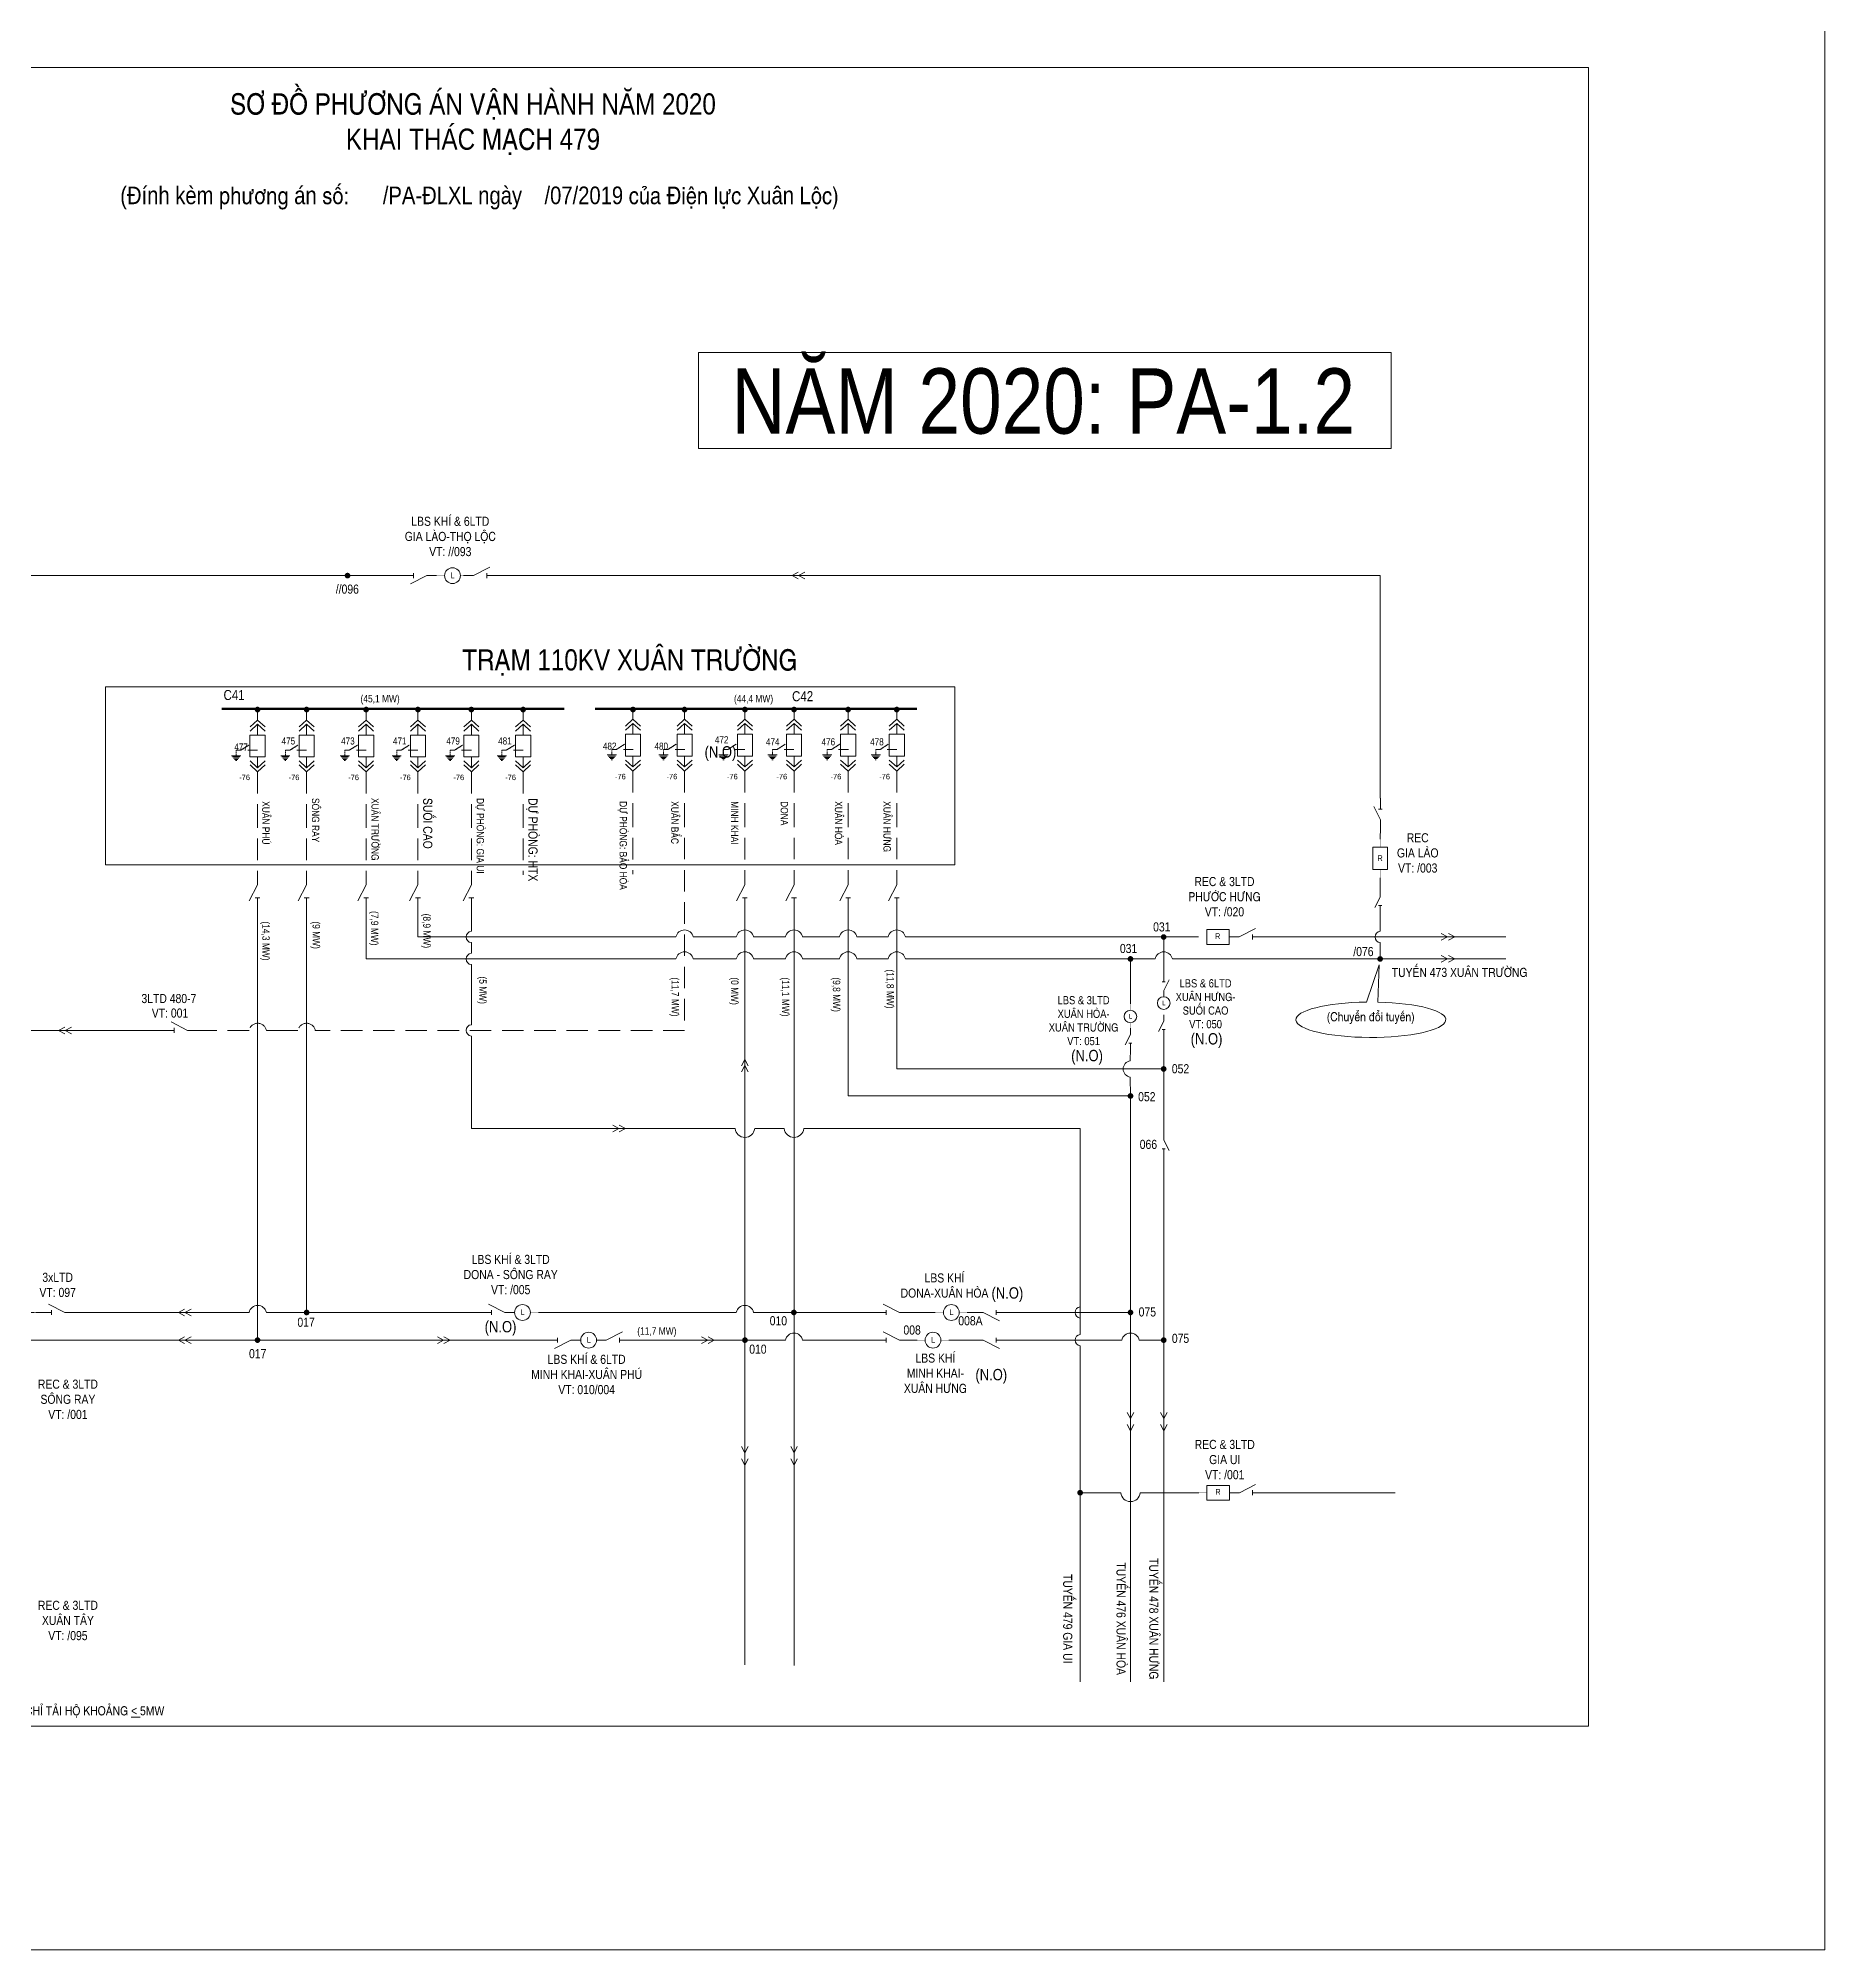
# Model space of a CAD drawing. Header units: inches. Extents: x 2152 to 4977, y -3144 to -873.
# Drawn here: x 2987.1 to 3403, y -3144.1 to -2699.1 of the extents above; entities that cross this region are included whole.
import ezdxf
from ezdxf.enums import TextEntityAlignment as Align

# ---------------------------------------------------------------- set-up
doc = ezdxf.new("R2010")
doc.units = ezdxf.units.IN
doc.header["$LTSCALE"] = 0.2
doc.header["$MEASUREMENT"] = 0
doc.linetypes.add('DASHED', pattern=[0.75, 0.5, -0.25])
doc.layers.get('0').update_dxf_attribs({"lineweight": 5})
for name, color, linetype, lineweight in [('Cap ngam', 1, 'DASHED', 15), ('Day 110kV', 4, 'Continuous', 13), ('Day 22kV', 1, 'Continuous', 13), ('Khung', 7, 'Continuous', 13), ('Text', 7, 'Continuous', 9), ('Thiet bi', 3, 'Continuous', 9), ('Tuyen 475', 6, 'Continuous', 13)]:
    doc.layers.add(name, color=color, linetype=linetype, lineweight=lineweight)
doc.styles.add('V-H-C', font='VHELVCN.TTF')
doc.styles.add('V-H-C-B', font='VHELVCB.TTF')

# ---------------------------------------------------------------- blocks, each defined once
blk = doc.blocks.new('MAT CAT')
at = {"color": 0}
for points in [[(-0.97, 5.81), (0, 6.7), (0.97, 5.81)], [(-0.97, 5.28), (0, 6.17), (0.97, 5.28)], [(0, 4.76), (0, 6.17)], [(-0.97, 1.42), (0, 0.53), (0.97, 1.42)], [(-0.97, 0.89), (0, 0), (0.97, 0.89)], [(0, 1.94), (0, 0.53)]]:
    blk.add_lwpolyline(points, dxfattribs=at)
blk.add_lwpolyline([(-0.98, 4.76), (0.98, 4.76), (0.98, 1.94), (-0.98, 1.94)], close=True, dxfattribs=at)
blk = doc.blocks.new('NOI DAT')
at = {"color": 0}
for points in [[(0.6, 0), (-0.6, 0)], [(-0.47, -0.15), (0.47, -0.15)], [(-0.34, -0.31), (0.34, -0.31)], [(-0.21, -0.46), (0.21, -0.46)], [(-0.08, -0.62), (0.08, -0.62)]]:
    blk.add_lwpolyline(points, dxfattribs=at)
blk = doc.blocks.new('DTD MC')
at = {"layer": 'Day 110kV', "color": 1, "linetype": 'DASHED'}
blk.add_lwpolyline([(1377.92, 454.43), (1374.95, 452.52), (1373.34, 452.52), (1373.34, 450.53)], dxfattribs=at)
at = {"layer": 'Thiet bi'}
for points in [[(1373.34, 452.52), (1374.95, 452.52), (1377.92, 454.43)], [(1381.08, 452.52), (1377.54, 452.52)]]:
    blk.add_lwpolyline(points, dxfattribs=at)
at = {"layer": 'Thiet bi', "xscale": 2.809729812779096, "yscale": 2.809729812779096, "zscale": 2.809729812779032}
blk.add_blockref('NOI DAT', (1373.34, 450.53), dxfattribs=at)
blk = doc.blocks.new('ALTD')
at = {"color": 0}
for points in [[(3.38, 1.08), (1.27, 0), (0, 0)], [(2.99, 0.31), (2.99, -0.31)], [(2.99, 0), (4.73, 0)]]:
    blk.add_lwpolyline(points, dxfattribs=at)

msp = doc.modelspace()

# ---------------------------------------------------------------- linework, layer by layer
at = {"layer": 'Cap ngam', "linetype": 'DASHED', "ltscale": 50, "elevation": 0.2}
for points in [[(3038.13, -2869.89), (3038.13, -2877.94), (3038.13, -2877.94), (3038.13, -2893.87)], [(3049.56, -2869.89), (3049.56, -2877.94), (3049.56, -2877.94), (3049.56, -2893.87)], [(3063.42, -2869.89), (3063.42, -2877.94), (3063.42, -2877.94), (3063.42, -2893.87), (3063.42, -2893.87)], [(3075.48, -2869.89), (3075.48, -2877.94), (3075.48, -2877.94), (3075.48, -2893.87), (3075.48, -2893.87)], [(3087.91, -2869.89), (3087.91, -2877.94), (3087.91, -2877.94), (3087.91, -2893.87), (3087.91, -2893.87)], [(3099.97, -2869.89), (3099.97, -2877.94), (3099.97, -2877.94), (3099.97, -2893.87), (3099.97, -2893.87)], [(3125.54, -2869.7), (3125.54, -2877.76), (3125.54, -2877.76), (3125.54, -2893.68), (3125.54, -2893.68)], [(3137.55, -2869.7), (3137.55, -2877.75), (3137.55, -2877.75), (3137.55, -2930.06)], [(3151.6, -2869.7), (3151.6, -2877.76), (3151.6, -2877.76), (3151.6, -2893.87)], [(3163.03, -2869.7), (3163.03, -2877.75), (3163.03, -2877.75), (3163.03, -2893.87)], [(3175.63, -2869.7), (3175.63, -2877.75), (3175.63, -2877.75), (3175.63, -2893.87)], [(3186.95, -2869.7), (3186.95, -2877.75), (3186.95, -2877.75), (3186.95, -2893.87)]]:
    msp.add_lwpolyline(points, dxfattribs=at)
for points in [[(3042.94, -2930.06), (3040.19, -2930.06, 0.818695), (3036.16, -2930.06), (3024.12, -2930.06)], [(3137.55, -2930.06), (3051.58, -2930.06, 0.818695), (3047.54, -2930.06), (3042.94, -2930.06)]]:
    msp.add_lwpolyline(points, format="xyb", dxfattribs=at)
at = {"layer": 'Day 22kV'}
for p, q in [((3075.48, -2902.37, 0.2), (3075.48, -2908.33, 0.2)), ((3151.6, -2902.37, 0.2), (3151.6, -3077.76, 0.2)), ((3163.03, -2902.37, 0.2), (3163.03, -3077.88, 0.2)), ((3075.48, -2908.33, 0.2), (3132.38, -2908.33, 0.2)), ((3191.78, -2908.33, 0.2), (3257.22, -2908.33, 0.2)), ((3272.85, -2908.32, 0.2), (3328.75, -2908.32, 0.2)), ((3075.48, -2913.44, 0.2), (3132.38, -2913.44, 0.2)), ((3241.35, -2923.86, 0.2), (3241.35, -2913.44, 0.2)), ((3249.09, -2931.9, 0.2), (3249.09, -2939.05, 0.2)), ((3162.99, -2995.73, 0.2), (3181.35, -2995.73, 0.2)), ((3189.85, -2995.73, 0.2), (3195.92, -2995.73, 0.2)), ((3203.36, -2995.73, 0.2), (3204.75, -2995.73, 0.2)), ((3213.25, -2995.73, 0.2), (3241.36, -2995.73, 0.2)), ((3038.13, -3002.18, 0.2), (3104.87, -3002.18, 0.2)), ((3125.55, -3002.18, 0.2), (3151.6, -3002.18, 0.2)), ((3189.85, -3002.18, 0.2), (3191.66, -3002.18, 0.2)), ((3199.1, -3002.18, 0.2), (3204.75, -3002.18, 0.2)), ((3229.64, -3037.69, 0.2), (3239.08, -3037.69, 0.2)), ((3243.64, -3037.69, 0.2), (3257.28, -3037.69, 0.2)), ((3272.92, -3037.69, 0.2), (3303, -3037.69, 0.2))]:
    msp.add_line(p, q, dxfattribs=at)
msp.add_lwpolyline([(2801.97, -2705.95), (3347.97, -2705.95), (3347.97, -3092.05), (2801.97, -3092.05)], close=True, dxfattribs=at)
at = {"layer": 'Day 22kV', "elevation": 0.2}
for points in [[(3071.31, -2824.21), (2979.96, -2824.21), (2979.96, -2864.45), (2949.01, -2864.45)], [(3299.48, -2876.05), (3299.48, -2824.21), (3094.61, -2824.21)], [(3038.13, -2857.84), (3038.13, -2855.39)], [(3049.56, -2857.84), (3049.56, -2855.39)], [(3063.42, -2857.84), (3063.42, -2855.39)], [(3075.48, -2857.84), (3075.48, -2855.39)], [(3087.91, -2857.84), (3087.91, -2855.39)], [(3099.97, -2857.84), (3099.97, -2855.39)], [(3125.54, -2857.66), (3125.54, -2855.21)], [(3137.54, -2857.66), (3137.54, -2855.21)], [(3151.6, -2857.66), (3151.6, -2855.21)], [(3163.03, -2857.66), (3163.03, -2855.2)], [(3175.63, -2857.66), (3175.63, -2855.2)], [(3186.95, -2857.66), (3186.95, -2855.2)], [(3299.48, -2885.52), (3299.53, -2882.85)], [(3038.13, -2902.37), (3038.13, -3002.18), (2938.15, -3002.18)], [(3063.42, -2902.37), (3063.42, -2913.44), (3075.48, -2913.44)], [(3175.63, -2902.37), (3175.63, -2945.33), (3241.36, -2945.33), (3241.36, -3081.69)], [(3186.95, -2902.37), (3186.95, -2939.05), (3249.09, -2939.05), (3249.09, -2954.17)], [(3087.91, -2914.76), (3087.91, -2928.74)], [(3015.62, -2930.06), (2950.8, -2930.06), (2950.8, -2995.73)], [(3165.31, -2952.92), (3229.64, -2952.92), (3229.64, -2986.87), (3229.64, -3000.85)], [(3249.09, -2959.61), (3249.09, -3081.69)], [(3089.47, -2995.73), (3049.56, -2995.73)], [(3229.64, -3003.5), (3229.64, -3081.69)]]:
    msp.add_lwpolyline(points, dxfattribs=at)
at = {"layer": 'Day 22kV', "const_width": 0.647, "elevation": 0.2}
for points in [[(3059.09, -2823.87, 1), (3059.09, -2824.54, 1), (3059.09, -2823.87, 2.414214)], [(3249.09, -2908, 1), (3249.09, -2908.66, 1), (3249.09, -2908, 2.414214)], [(3241.35, -2913.1, 1), (3241.35, -2913.77, 1), (3241.35, -2913.1, 2.414214)], [(3299.48, -2913.1, 1), (3299.48, -2913.77, 1), (3299.48, -2913.1, 2.414214)], [(3249.09, -2938.71, 1), (3249.09, -2939.38, 1), (3249.09, -2938.71, 2.414214)], [(3241.36, -2945, 1), (3241.36, -2945.67, 1), (3241.36, -2945, 2.414214)], [(3049.56, -2995.4, 1), (3049.56, -2996.07, 1), (3049.56, -2995.4, 2.414214)], [(3162.99, -2995.4, 1), (3162.99, -2996.07, 1), (3162.99, -2995.4, 2.414214)], [(3241.36, -2995.4, 1), (3241.36, -2996.07, 1), (3241.36, -2995.4, 2.414214)], [(3038.13, -3001.84, 1), (3038.13, -3002.51, 1), (3038.13, -3001.84, 2.414214)], [(3151.6, -3001.84, 1), (3151.6, -3002.51, 1), (3151.6, -3001.84, 2.414214)], [(3249.09, -3001.84, 1), (3249.09, -3002.51, 1), (3249.09, -3001.84, 2.414214)], [(3229.64, -3037.36, 1), (3229.64, -3038.03, 1), (3229.64, -3037.36, 2.414214)]]:
    msp.add_lwpolyline(points, format="xyb", dxfattribs=at)
at = {"layer": 'Day 22kV', "const_width": 0.539, "elevation": 0.2}
msp.add_lwpolyline([(3029.78, -2855.2), (3109.54, -2855.2)], dxfattribs=at)
at = {"layer": 'Day 22kV', "color": 2, "const_width": 0.647, "elevation": 0.2}
for points in [[(3038.13, -2855.05, 1), (3038.13, -2855.72, 1), (3038.13, -2855.05, 2.414214)], [(3049.56, -2855.05, 1), (3049.56, -2855.72, 1), (3049.56, -2855.05, 2.414214)], [(3063.42, -2855.05, 1), (3063.42, -2855.72, 1), (3063.42, -2855.05, 2.414214)], [(3075.48, -2855.05, 1), (3075.48, -2855.72, 1), (3075.48, -2855.05, 2.414214)], [(3087.91, -2855.05, 1), (3087.91, -2855.72, 1), (3087.91, -2855.05, 2.414214)], [(3099.97, -2855.05, 1), (3099.97, -2855.72, 1), (3099.97, -2855.05, 2.414214)]]:
    msp.add_lwpolyline(points, format="xyb", dxfattribs=at)
at = {"layer": 'Day 22kV', "color": 5, "const_width": 0.539, "elevation": 0.2}
msp.add_lwpolyline([(3116.72, -2855.2), (3191.68, -2855.2)], dxfattribs=at)
at = {"layer": 'Day 22kV', "color": 5, "const_width": 0.647, "elevation": 0.2}
for points in [[(3125.54, -2855.05, 1), (3125.54, -2855.72, 1), (3125.54, -2855.05, 2.414214)], [(3137.54, -2855.05, 1), (3137.54, -2855.72, 1), (3137.54, -2855.05, 2.414214)], [(3151.6, -2855.05, 1), (3151.6, -2855.72, 1), (3151.6, -2855.05, 2.414214)], [(3163.03, -2855.05, 1), (3163.03, -2855.72, 1), (3163.03, -2855.05, 2.414214)], [(3175.63, -2855.05, 1), (3175.63, -2855.72, 1), (3175.63, -2855.05, 2.414214)], [(3186.95, -2855.05, 1), (3186.95, -2855.72, 1), (3186.95, -2855.05, 2.414214)]]:
    msp.add_lwpolyline(points, format="xyb", dxfattribs=at)
at = {"layer": 'Day 22kV', "elevation": 0.2}
for points in [[(3049.56, -2902.37), (3049.56, -2995.73), (3040.19, -2995.73, 0.818695), (3036.16, -2995.73), (2995.58, -2995.73)], [(3087.91, -2902.37), (3087.91, -2907, 0.899221), (3087.91, -2909.65), (3087.91, -2912.11)], [(3143.81, -2908.33), (3139.56, -2908.33, 0.818695), (3135.53, -2908.33), (3132.38, -2908.33)], [(3157.86, -2908.33), (3153.62, -2908.33, 0.818695), (3149.58, -2908.33), (3143.81, -2908.33)], [(3168.74, -2908.33), (3165.04, -2908.33, 0.818695), (3161.01, -2908.33), (3157.86, -2908.33)], [(3181.78, -2908.33), (3177.65, -2908.33, 0.818695), (3173.62, -2908.33), (3168.74, -2908.33)], [(3191.78, -2908.33), (3188.96, -2908.33, 0.818695), (3184.93, -2908.33), (3181.78, -2908.33)], [(3299.48, -2907), (3299.48, -2907, 0.899221), (3299.48, -2909.65)], [(3087.91, -2912.11), (3087.91, -2912.11, 0.899221), (3087.91, -2914.76)], [(3143.81, -2913.44), (3139.56, -2913.44, 0.818695), (3135.53, -2913.44), (3132.38, -2913.44)], [(3157.86, -2913.44), (3153.62, -2913.44, 0.818695), (3149.58, -2913.44), (3143.81, -2913.44)], [(3168.74, -2913.44), (3165.04, -2913.44, 0.818695), (3161.01, -2913.44), (3157.86, -2913.44)], [(3181.78, -2913.44), (3177.65, -2913.44, 0.818695), (3173.62, -2913.44), (3168.74, -2913.44)], [(3243.93, -2913.44), (3188.96, -2913.44, 0.818695), (3184.93, -2913.44), (3181.78, -2913.44)], [(3328.75, -2913.44), (3251.11, -2913.44, 0.818695), (3247.08, -2913.44), (3243.93, -2913.44)], [(3087.91, -2928.74), (3087.91, -2928.74, 0.899221), (3087.91, -2931.39)], [(3087.91, -2931.39), (3087.91, -2952.92), (3149.31, -2952.92, 0.907624), (3153.87, -2952.92), (3160.75, -2952.92)], [(3160.75, -2952.92), (3160.75, -2952.92, 0.907624), (3165.31, -2952.92), (3165.31, -2952.92)], [(3162.99, -2995.73), (3162.99, -2995.73), (3153.62, -2995.73, 0.818695), (3149.58, -2995.73), (3103.53, -2995.73)], [(3229.64, -2994.41), (3229.64, -2994.41, 0.899221), (3229.64, -2997.06)], [(3181.35, -3002.18), (3181.35, -3002.18), (3165.04, -3002.18, 0.818695), (3161.01, -3002.18), (3151.6, -3002.18)], [(3249.09, -3002.18), (3249.09, -3002.18), (3243.38, -3002.18, 0.818695), (3239.35, -3002.18), (3213.25, -3002.18)], [(3229.64, -3000.85), (3229.64, -3000.85, 0.899221), (3229.64, -3003.5)], [(3239.08, -3037.69), (3239.08, -3037.69, 0.907624), (3243.64, -3037.69), (3243.64, -3037.69)]]:
    msp.add_lwpolyline(points, format="xyb", dxfattribs=at)
at = {"layer": 'Day 22kV'}
msp.add_lwpolyline([(3296.32, -2923.48), (3299.22, -2914.83), (3298.93, -2923.49)], dxfattribs=at)
msp.add_ellipse((3297.31, -2927.59), major_axis=(17.45, 0), ratio=0.236044, start_param=1.627514, end_param=7.760775, dxfattribs=at)
at = {"layer": 'Khung', "color": 1, "linetype": 'DASHED'}
msp.add_line((2987.08, -2995.73, -0.44), (2970.9, -2995.73, -0.44), dxfattribs=at)
at = {"layer": 'Khung'}
msp.add_lwpolyline([(2740.34, -2229.54), (3402.99, -2229.54), (3402.99, -3144.09), (2740.34, -3144.09)], close=True, dxfattribs=at)
for points, elevation in [([(3140.79, -2772.27), (3302.01, -2772.27), (3302.01, -2794.63), (3140.79, -2794.63)], 2.59), ([(3002.77, -2850.07), (3200.43, -2850.07), (3200.43, -2891.56), (3002.77, -2891.56)], 0.04)]:
    msp.add_lwpolyline(points, close=True, dxfattribs=dict(at, elevation=elevation))
at = {"layer": 'Text', "color": 1, "linetype": 'Continuous', "elevation": 0.2}
for points in [[(3299.48, -2897.57), (3299.48, -2894.54)], [(3299.48, -2907), (3299.48, -2903.01)], [(3299.48, -2913.44), (3299.48, -2909.65)]]:
    msp.add_lwpolyline(points, dxfattribs=at)
at = {"layer": 'Thiet bi'}
for p, q in [((3162.56, -2824.21, 0.2), (3164.01, -2823.43, 0.2)), ((3162.56, -2824.21, 0.2), (3164.01, -2824.98, 0.2)), ((3164.08, -2824.21, 0.2), (3165.53, -2823.43, 0.2)), ((3164.08, -2824.21, 0.2), (3165.53, -2824.98, 0.2)), ((3315.15, -2908.33, 0.2), (3313.7, -2907.55, 0.2)), ((3315.15, -2908.33, 0.2), (3313.7, -2909.1, 0.2)), ((3316.87, -2908.33, 0.2), (3315.42, -2907.55, 0.2)), ((3316.87, -2908.33, 0.2), (3315.42, -2909.1, 0.2)), ((3315.15, -2913.44, 0.2), (3313.7, -2912.67, 0.2)), ((3315.15, -2913.44, 0.2), (3313.7, -2914.22, 0.2)), ((3316.87, -2913.44, 0.2), (3315.42, -2912.67, 0.2)), ((3316.87, -2913.44, 0.2), (3315.42, -2914.22, 0.2)), ((2991.82, -2930.06, 0.2), (2993.27, -2929.29, 0.2)), ((2991.82, -2930.06, 0.2), (2993.27, -2930.84, 0.2)), ((2993.35, -2930.06, 0.2), (2994.8, -2929.29, 0.2)), ((2993.35, -2930.06, 0.2), (2994.8, -2930.84, 0.2)), ((3151.6, -2936.84, 0.2), (3150.83, -2938.29, 0.2)), ((3151.6, -2938.26, 0.2), (3150.83, -2939.71, 0.2)), ((3151.6, -2936.84, 0.2), (3152.38, -2938.29, 0.2)), ((3151.6, -2938.26, 0.2), (3152.38, -2939.71, 0.2)), ((3122.27, -2952.92, 0.2), (3120.82, -2952.14, 0.2)), ((3122.27, -2952.92, 0.2), (3120.83, -2953.69, 0.2)), ((3123.8, -2952.92, 0.2), (3122.35, -2952.14, 0.2)), ((3123.8, -2952.92, 0.2), (3122.35, -2953.69, 0.2)), ((3019.7, -2995.73, 0.2), (3021.15, -2994.96, 0.2)), ((3019.7, -2995.73, 0.2), (3021.15, -2996.51, 0.2)), ((3021.22, -2995.73, 0.2), (3022.67, -2994.96, 0.2)), ((3021.22, -2995.73, 0.2), (3022.67, -2996.51, 0.2)), ((3019.7, -3002.18, 0.2), (3021.15, -3001.4, 0.2)), ((3019.7, -3002.18, 0.2), (3021.15, -3002.95, 0.2)), ((3021.22, -3002.18, 0.2), (3022.67, -3001.4, 0.2)), ((3021.22, -3002.18, 0.2), (3022.67, -3002.95, 0.2)), ((3081.45, -3002.18, 0.2), (3080, -3001.4, 0.2)), ((3081.45, -3002.18, 0.2), (3080, -3002.95, 0.2)), ((3082.97, -3002.18, 0.2), (3081.52, -3001.4, 0.2)), ((3082.97, -3002.18, 0.2), (3081.52, -3002.95, 0.2)), ((3142.94, -3002.18, 0.2), (3141.49, -3001.4, 0.2)), ((3142.94, -3002.18, 0.2), (3141.49, -3002.95, 0.2)), ((3144.47, -3002.18, 0.2), (3143.02, -3001.4, 0.2)), ((3144.47, -3002.18, 0.2), (3143.02, -3002.95, 0.2)), ((3241.36, -3020.44, 0.2), (3240.59, -3018.99, 0.2)), ((3241.36, -3020.44, 0.2), (3242.14, -3018.99, 0.2)), ((3249.09, -3020.44, 0.2), (3248.32, -3018.99, 0.2)), ((3249.09, -3020.44, 0.2), (3249.87, -3018.99, 0.2)), ((3241.36, -3023.3, 0.2), (3240.59, -3021.85, 0.2)), ((3241.36, -3023.3, 0.2), (3242.14, -3021.85, 0.2)), ((3249.09, -3023.3, 0.2), (3248.32, -3021.85, 0.2)), ((3249.09, -3023.3, 0.2), (3249.87, -3021.85, 0.2)), ((3151.6, -3028.41, 0.2), (3150.83, -3026.96, 0.2)), ((3151.6, -3031.27, 0.2), (3150.83, -3029.82, 0.2)), ((3151.6, -3028.41, 0.2), (3152.38, -3026.96, 0.2)), ((3151.6, -3031.27, 0.2), (3152.38, -3029.82, 0.2)), ((3163.03, -3028.41, 0.2), (3162.25, -3026.96, 0.2)), ((3163.03, -3031.27, 0.2), (3162.25, -3029.82, 0.2)), ((3163.03, -3028.41, 0.2), (3163.8, -3026.96, 0.2)), ((3163.03, -3031.27, 0.2), (3163.8, -3029.82, 0.2))]:
    msp.add_line(p, q, dxfattribs=at)
at = {"layer": 'Thiet bi', "color": 1, "elevation": 0.2}
for points in [[(3079.81, -2824.21, 0.064, 0.064, 0), (3081.69, -2824.21, 0.32, 0.32, 0)], [(3085.37, -2824.21, 0.064, 0.064, 0), (3087.25, -2824.21, 0.32, 0.32, 0)], [(3257.22, -2908.33, 0.064, 0.064, 0), (3259.1, -2908.33, 0.32, 0.32, 0)], [(3264.35, -2908.33, 0.064, 0.064, 0), (3266.23, -2908.33, 0.32, 0.32, 0)], [(3257.28, -3037.69, 0.064, 0.064, 0), (3259.16, -3037.69, 0.32, 0.32, 0)], [(3264.42, -3037.69, 0.064, 0.064, 0), (3266.3, -3037.69, 0.32, 0.32, 0)]]:
    msp.add_lwpolyline(points, format="xyseb", dxfattribs=at)
at = {"layer": 'Thiet bi', "lineweight": 20, "ltscale": 10, "elevation": -0.44}
msp.add_lwpolyline([(3301.2, -2887.4), (3301.2, -2892.65), (3297.77, -2892.65), (3297.77, -2887.4), (3301.2, -2887.4)], dxfattribs=at)
at = {"layer": 'Thiet bi'}
for points, elevation in [([(3299.48, -2885.52, 0.064, 0.064, 0), (3299.48, -2887.4, 0.32, 0.32, 0)], -0.44), ([(3299.48, -2892.65, 0.064, 0.064, 0), (3299.48, -2894.54, 0.32, 0.32, 0)], -0.44), ([(3249.09, -2920.74, 0.0512, 0.0512, 0), (3249.09, -2922.25, 0.256, 0.256, 0)], 0.2), ([(3241.35, -2923.86, 0.0512, 0.0512, 0), (3241.35, -2925.37, 0.256, 0.256, 0)], 0.2), ([(3249.09, -2925.19, 0.0512, 0.0512, 0), (3249.09, -2926.7, 0.256, 0.256, 0)], 0.2), ([(3241.35, -2928.31, 0.0512, 0.0512, 0), (3241.35, -2929.81, 0.256, 0.256, 0)], 0.2), ([(3096.09, -2995.73, 0.064, 0.064, 0), (3097.97, -2995.73, 0.32, 0.32, 0)], 0.2), ([(3101.65, -2995.73, 0.064, 0.064, 0), (3103.53, -2995.73, 0.32, 0.32, 0)], 0.2), ([(3195.92, -2995.73, 0.064, 0.064, 0), (3197.8, -2995.73, 0.32, 0.32, 0)], 0.2), ([(3201.48, -2995.73, 0.064, 0.064, 0), (3203.36, -2995.73, 0.32, 0.32, 0)], 0.2), ([(3111.1, -3002.18, 0.064, 0.064, 0), (3113.37, -3002.18, 0.32, 0.32, 0)], 0.2), ([(3117.05, -3002.18, 0.064, 0.064, 0), (3118.93, -3002.18, 0.32, 0.32, 0)], 0.2), ([(3191.66, -3002.18, 0.064, 0.064, 0), (3193.54, -3002.18, 0.32, 0.32, 0)], 0.2), ([(3197.22, -3002.18, 0.064, 0.064, 0), (3199.1, -3002.18, 0.32, 0.32, 0)], 0.2)]:
    msp.add_lwpolyline(points, format="xyseb", dxfattribs=dict(at, elevation=elevation))
at = {"layer": 'Thiet bi', "color": 1, "lineweight": 20, "ltscale": 10, "elevation": 0.2}
for points in [[(3259.1, -2906.62), (3264.35, -2906.62), (3264.35, -2910.04), (3259.1, -2910.04), (3259.1, -2906.62)], [(3259.16, -3035.98), (3264.42, -3035.98), (3264.42, -3039.41), (3259.16, -3039.41), (3259.16, -3035.98)]]:
    msp.add_lwpolyline(points, dxfattribs=at)
at = {"layer": 'Thiet bi', "color": 1, "lineweight": 20, "ltscale": 10}
msp.add_circle((3083.53, -2824.21, 0.84), 1.84, dxfattribs=at)
at = {"layer": 'Thiet bi', "lineweight": 20, "ltscale": 10}
for centre, radius in [((3249.09, -2923.72, 0.71), 1.47), ((3241.35, -2926.84, 0.71), 1.47), ((3099.81, -2995.73, 0.84), 1.84), ((3199.64, -2995.73, 0.84), 1.84), ((3115.21, -3002.18, 0.84), 1.84), ((3195.38, -3002.18, 0.84), 1.84)]:
    msp.add_circle(centre, radius, dxfattribs=at)
at = {"layer": 'Tuyen 475', "color": 1, "linetype": 'Continuous', "elevation": 0.2}
msp.add_lwpolyline([(3249.09, -2908.33), (3249.09, -2916.78)], dxfattribs=at)
msp.add_lwpolyline([(3241.35, -2934.35), (3241.32, -2937.16, 0.880264), (3241.32, -2940.93), (3241.36, -2945.33), (3241.36, -2945.33)], format="xyb", dxfattribs=at)

# ---------------------------------------------------------------- block references
at = {"layer": 'Day 110kV', "color": 1, "linetype": 'DASHED', "xscale": 0.6399999999998727, "yscale": 0.6399999999999864, "zscale": 0.6400000000000001}
for p in [(2154.24, -3154.49, 0.2), (2165.67, -3154.49, 0.2), (2179.53, -3154.49, 0.2), (2191.59, -3154.49, 0.2), (2204.02, -3154.49, 0.2), (2216.08, -3154.49, 0.2), (2241.7, -3154.3, 0.2), (2253.71, -3154.3, 0.2), (2267.67, -3154.3, 0.2), (2279.1, -3154.3, 0.2), (2291.79, -3154.3, 0.2), (2303.11, -3154.3, 0.2)]:
    msp.add_blockref('DTD MC', p, dxfattribs=at)
at = {"layer": 'Day 22kV', "xscale": -1.798227080178549, "yscale": 1.79822708017889, "zscale": 1.79822708017858}
for p in [(2995.58, -2995.73, 0.2), (3097.97, -2995.73, 0.84)]:
    msp.add_blockref('ALTD', p, dxfattribs=at)
at = {"layer": 'Thiet bi'}
for p, xscale, yscale, zscale, rotation in [((3079.81, -2824.21, 0.2), 1.798227080178549, 1.798227080178549, 1.79822708017858, 180), ((3299.53, -2882.85, -0.44), 1.438581664143157, 1.438581664143157, 1.438581664142865, 90), ((3038.13, -2893.87, 0.2), -1.798227080178549, 1.79822708017889, 1.79822708017858, 90), ((3049.56, -2893.87, 0.2), -1.798227080178549, 1.79822708017889, 1.79822708017858, 90), ((3063.42, -2893.87, 0.2), -1.798227080178549, 1.79822708017889, 1.79822708017858, 90), ((3075.48, -2893.87, 0.2), -1.798227080178549, 1.79822708017889, 1.79822708017858, 90), ((3087.91, -2893.87, 0.2), -1.798227080178549, 1.79822708017889, 1.79822708017858, 90), ((3151.6, -2893.87, 0.2), -1.798227080178549, 1.79822708017889, 1.79822708017858, 90), ((3163.03, -2893.87, 0.2), -1.798227080178549, 1.79822708017889, 1.79822708017858, 90), ((3175.63, -2893.87, 0.2), -1.798227080178549, 1.79822708017889, 1.79822708017858, 90), ((3186.95, -2893.87, 0.2), -1.798227080178549, 1.79822708017889, 1.79822708017858, 90), ((3299.48, -2897.57, 0.2), -1.150865331314549, 1.150865331314549, 1.150865331314292, 89.99999999997739), ((3249.09, -2922.22, 0.2), -1.150865331314549, 1.150865331314549, 1.150865331314292, 269.9999999999774), ((3249.09, -2926.46, 0.2), -1.150865331314549, 1.150865331314549, 1.150865331314292, 89.99999999997739), ((3241.35, -2929.58, 0.2), -1.150865331314549, 1.150865331314549, 1.150865331314292, 89.99999999997739), ((3249.09, -2954.17, 0.2), 1.150865331314549, 1.150865331314549, 1.150865331314292, 269.9999999999774), ((3204.75, -2995.73, 0.2), -1.798227080178549, 1.798227080178549, 1.79822708017858, 180), ((3113.37, -3002.18, 0.2), 1.798227080178549, 1.79822708017889, 1.79822708017858, 180), ((3204.75, -3002.18, 0.2), -1.798227080178549, 1.798227080178549, 1.79822708017858, 180)]:
    msp.add_blockref('ALTD', p, dxfattribs=dict(at, xscale=xscale, yscale=yscale, zscale=zscale, rotation=rotation))
at = {"layer": 'Thiet bi', "zscale": 1.79822708017858}
for name, p, xscale, yscale in [('ALTD', (3086.11, -2824.21, 0.2), 1.798227080178549, 1.79822708017889), ('MAT CAT', (3038.13, -2869.89, 0.2), 1.798227080178549, 1.79822708017889), ('MAT CAT', (3049.56, -2869.89, 0.2), 1.798227080178549, 1.79822708017889), ('MAT CAT', (3063.42, -2869.89, 0.2), 1.798227080178549, 1.79822708017889), ('MAT CAT', (3075.48, -2869.89, 0.2), 1.798227080178549, 1.79822708017889), ('MAT CAT', (3087.91, -2869.89, 0.2), 1.798227080178549, 1.79822708017889), ('MAT CAT', (3099.97, -2869.89, 0.2), 1.798227080178549, 1.79822708017889), ('MAT CAT', (3125.54, -2869.7, 0.2), 1.798227080178549, 1.79822708017889), ('MAT CAT', (3137.55, -2869.7, 0.2), 1.798227080178549, 1.79822708017889), ('MAT CAT', (3151.6, -2869.7, 0.2), 1.798227080178549, 1.79822708017889), ('MAT CAT', (3163.03, -2869.7, 0.2), 1.798227080178549, 1.79822708017889), ('MAT CAT', (3175.63, -2869.7, 0.2), 1.798227080178549, 1.79822708017889), ('MAT CAT', (3186.95, -2869.7, 0.2), 1.798227080178549, 1.79822708017889), ('ALTD', (3024.12, -2930.06, 0.2), -1.798227080178549, 1.79822708017889), ('ALTD', (3189.85, -2995.73, 0.2), -1.798227080178549, 1.798227080178549), ('ALTD', (3117.05, -3002.18, 0.2), 1.798227080178549, 1.79822708017889), ('ALTD', (3189.85, -3002.18, 0.2), -1.798227080178549, 1.798227080178549)]:
    msp.add_blockref(name, p, dxfattribs=dict(at, xscale=xscale, yscale=yscale))
at = {"layer": 'Thiet bi', "color": 1, "xscale": 1.798227080178693, "yscale": 1.798227080178776, "zscale": 1.79822708017858, "rotation": 0.002908898900815758}
for p in [(3264.35, -2908.32, 0.2), (3264.42, -3037.69, 0.2)]:
    msp.add_blockref('ALTD', p, dxfattribs=at)

# ---------------------------------------------------------------- texts
at = {"layer": 'Text'}
for s, height, style, p in [('C41', 2.338, 'V-H-C-B', (3030.22, -2853.17, 0.2)), ('(45,1 MW)', 1.706, 'V-H-C-B', (3062.11, -2853.7, 0.4)), ('(44,4 MW)', 1.706, 'V-H-C-B', (3149.05, -2853.7, 0.4)), ('C42', 2.338, 'V-H-C-B', (3162.57, -2853.45, 0.2)), ('477', 1.648, 'V-H-C-B', (3032.73, -2864.92, 0.2)), ('475', 1.648, 'V-H-C-B', (3043.74, -2863.52, 0.2)), ('473', 1.648, 'V-H-C-B', (3057.6, -2863.52, 0.2)), ('471', 1.648, 'V-H-C-B', (3069.66, -2863.52, 0.2)), ('479', 1.648, 'V-H-C-B', (3082.09, -2863.52, 0.2)), ('481', 1.648, 'V-H-C-B', (3094.15, -2863.52, 0.2)), ('482', 1.648, 'V-H-C-B', (3118.54, -2864.73, 0.2)), ('480', 1.648, 'V-H-C-B', (3130.55, -2864.73, 0.2)), ('472', 1.648, 'V-H-C-B', (3144.61, -2863.25, 0.2)), ('474', 1.648, 'V-H-C-B', (3156.5, -2863.72, 0.2)), ('476', 1.648, 'V-H-C-B', (3169.44, -2863.72, 0.2)), ('478', 1.648, 'V-H-C-B', (3180.76, -2863.72, 0.2)), ('-76', 1.268, 'V-H-C-B', (3033.87, -2871.81, 0.2)), ('-76', 1.268, 'V-H-C-B', (3045.38, -2871.81, 0.2)), ('-76', 1.268, 'V-H-C-B', (3059.24, -2871.81, 0.2)), ('-76', 1.268, 'V-H-C-B', (3071.3, -2871.81, 0.2)), ('-76', 1.268, 'V-H-C-B', (3083.73, -2871.81, 0.2)), ('-76', 1.268, 'V-H-C-B', (3095.79, -2871.81, 0.2)), ('-76', 1.268, 'V-H-C-B', (3121.35, -2871.62, 0.2)), ('-76', 1.268, 'V-H-C-B', (3133.35, -2871.62, 0.2)), ('-76', 1.268, 'V-H-C-B', (3147.41, -2871.62, 0.2)), ('-76', 1.268, 'V-H-C-B', (3158.94, -2871.62, 0.2)), ('-76', 1.268, 'V-H-C-B', (3171.54, -2871.62, 0.2)), ('-76', 1.268, 'V-H-C-B', (3182.86, -2871.62, 0.2)), ('3LTD 480-7', 2.113, 'V-H-C', (3011.11, -2923.71, 0.2)), ('VT: 001', 2.113, 'V-H-C', (3013.52, -2927.09, 0.2)), ('(11,7 MW)', 1.706, 'V-H-C-B', (3126.54, -3000.9, 0.2))]:
    msp.add_text(s, height=height, dxfattribs=dict(at, style=style)).set_placement(p)
at = {"layer": 'Text', "color": 1, "style": 'V-H-C-B'}
for p in [(3145.9, -2866.55, 0.33), (3259.07, -2933.35), (3231.25, -2937.25), (3212.7, -2992.51), (3094.71, -3000.36), (3208.95, -3011.52, 0.2)]:
    msp.add_text('(N.O)', height=2.639, dxfattribs=at).set_placement(p, align=Align.CENTER)
at = {"layer": 'Text'}
for s, height, style, p in [('XUAÂN PHUÙ', 1.706, 'V-H-C-B', (3039.22, -2876.71, 0.2)), ('SOÂNG RAY', 1.706, 'V-H-C-B', (3050.8, -2875.98, 0.2)), ('XUAÂN TRÖÔØNG', 1.7065, 'V-H-C-B', (3064.66, -2875.98, 0.2)), ('SUOÁI CAO', 2.113, 'V-H-C', (3076.71, -2875.98, 0.2)), ('DÖÏ PHOØNG: GIA UI', 1.7065, 'V-H-C-B', (3089.15, -2875.98, 0.2)), ('DÖÏ PHOØNG: HTX', 2.1129, 'V-H-C', (3101.2, -2875.98, 0.2)), ('DÖÏ PHOØNG: BAÛO HOØA', 1.7065, 'V-H-C-B', (3122.42, -2876.71, 0.2)), ('XUAÂN BAÉC', 1.706, 'V-H-C-B', (3134.43, -2876.71, 0.2)), ('MINH KHAI', 1.706, 'V-H-C-B', (3148.39, -2876.71, 0.2)), ('DONA', 1.706, 'V-H-C-B', (3159.93, -2876.71, 0.2)), ('XUAÂN HOØA', 1.706, 'V-H-C-B', (3172.54, -2876.71, 0.2)), ('XUAÂN HÖNG', 1.706, 'V-H-C-B', (3183.85, -2876.71, 0.2)), ('(14,3 MW)', 1.706, 'V-H-C-B', (3039.26, -2904.7, 0.2)), ('(9 MW)', 1.706, 'V-H-C-B', (3050.95, -2904.7, 0.2)), ('(7,9 MW)', 1.706, 'V-H-C-B', (3064.56, -2902.29, 0.2)), ('(8,9 MW)', 1.706, 'V-H-C-B', (3076.7, -2902.89, 0.2)), ('(5 MW)', 1.706, 'V-H-C-B', (3089.75, -2917.52, 0.2)), ('(11,7 MW)', 1.706, 'V-H-C-B', (3134.52, -2917.73, 0.2)), ('(0 MW)', 1.706, 'V-H-C-B', (3148.39, -2917.73, 0.2)), ('(11,1 MW)', 1.706, 'V-H-C-B', (3160.23, -2917.73, 0.2)), ('(9,8 MW)', 1.706, 'V-H-C-B', (3172.08, -2917.73, 0.2)), ('(11,8 MW)', 1.706, 'V-H-C-B', (3184.59, -2915.88, 0.4))]:
    msp.add_text(s, height=height, rotation=270, dxfattribs=dict(at, style=style)).set_placement(p)
at = {"layer": 'Text', "attachment_point": 5, "style": 'V-H-C'}
for s, insert, char_height, width in [('SÔ ÑOÀ PHÖÔNG AÙN VAÄN HAØNH NAÊM 2020\\PKHAI THAÙC MAÏCH 479', (3088.29, -2719.13, 0.84), 4.9259, 175.4148), ('(Ñính keøm phöông aùn soá:      /PA-ÑLXL ngaøy    /07/2019 cuûa Ñieän löïc Xuaân Loäc)', (3089.81, -2736.32, 0.84), 4.1049, 160.7479), ('NAÊM 2020: PA-1.2', (3221.06, -2783.67, 2.59), 15.2004, 541.3015), ('LBS KHÍ & 6LTD\\PGIA LAØO-THOÏ LOÄC\\PVT: //093', (3083.01, -2815.1, 0.31), 2.1129, 24.2559), ('//096', (3059.04, -2827.37, 0.2), 2.113, 24.2559), ('TRAÏM 110KV XUAÂN TRÖÔØNG', (3124.79, -2844.44, 0.84), 4.9259, 164.9323), ('REC\\PGIA LAØO\\PVT: /003', (3308.23, -2888.77, -0.44), 2.113, 24.2559), ('REC & 3LTD\\PPHÖÔÙC HÖNG\\PVT: /020', (3263.24, -2898.96, 0.2), 2.1129, 31.9062), ('031', (3248.65, -2905.99, 0.2), 2.113, 31.9062), ('031', (3240.91, -2911.02, 0.2), 2.113, 31.9062), ('/076', (3295.58, -2911.73, 0.2), 2.113, 31.9062), ('LBS & 6LTD\\PXUAÂN HÖNG-\\PSUOÁI CAO\\PVT: 050', (3258.84, -2923.88, 0.2), 1.9016, 28.7156), ('TUYEÁN 473 XUAÂN TRÖÔØNG', (3317.98, -2916.6), 2.1129, 51.9495), ('LBS & 3LTD\\PXUAÂN HOØA-\\PXUAÂN TRÖÔØNG\\PVT: 051', (3230.44, -2927.81, 0.18), 1.9016, 61.1537), ('(Chuyeån ñoåi tuyeán)', (3297.28, -2927.2, 0.2), 2.1129, 31.9062), ('052', (3253, -2939.02, 0.2), 2.113, 31.9062), ('052', (3245.16, -2945.52, 0.2), 2.113, 31.9062), ('066', (3245.53, -2956.62, 0.2), 2.113, 31.9062), ('LBS KHÍ & 3LTD\\PDONA - SOÂNG RAY\\PVT: /005', (3097.07, -2986.92, 0.84), 2.1129, 24.2559), ('3xLTD\\PVT: 097', (2991.6, -2989.33, 0.2), 2.113, 24.2559), ('LBS KHÍ\\PDONA-XUAÂN HOØA', (3198.06, -2989.47, 0.2), 2.1129, 31.9062), ('075', (3245.28, -2995.62, 0.2), 2.113, 31.9062), ('017', (3049.44, -2998.02, 0.2), 2.113, 24.2559), ('010', (3159.39, -2997.68, 0.2), 2.113, 24.2559), ('008', (3190.52, -2999.83, 0.2), 2.113, 24.2559), ('008A', (3204.1, -2997.68, 0.2), 2.113, 24.2559), ('010', (3154.62, -3004.29, 0.2), 2.113, 24.2559), ('075', (3253.01, -3001.77, 0.2), 2.113, 31.9062), ('017', (3038.17, -3005.33, 0.2), 2.113, 24.2559), ('LBS KHÍ & 6LTD\\PMINH KHAI-XUAÂN PHUÙ\\PVT: 010/004', (3114.75, -3010.18, 0.2), 2.1129, 31.9062), ('LBS KHÍ\\PMINH KHAI-\\PXUAÂN HÖNG', (3195.94, -3009.9, 0.2), 2.113, 31.9062), ('REC & 3LTD\\PSOÂNG RAY\\PVT: /001', (2993.99, -3015.96, -0.44), 2.113, 24.2559), ('REC & 3LTD\\PGIA UI\\PVT: /001', (3263.3, -3029.99, 0.2), 2.113, 31.9062), ('REC & 3LTD\\PXUAÂN TAÂY\\PVT: /095', (2993.99, -3067.44, -0.44), 2.113, 24.2559), ('GIAÛM BÔÙT PHUÏ TAÛI CUÛA ÑLCM. CHÆ TAÛI HOÄ KHOAÛNG {\\L<} 5MW', (2981.91, -3088.72, -0.44), 2.1129, 92.1525)]:
    msp.add_mtext(s, dxfattribs=dict(at, insert=insert, char_height=char_height, width=width))
at = {"layer": 'Text', "char_height": 2.1129, "width": 43.6797, "attachment_point": 5, "rotation": 270, "style": 'V-H-C'}
for s, insert in [('TUYEÁN 479 GIA UI', (3226.72, -3067.03, -0.44)), ('TUYEÁN 476 XUAÂN HOØA', (3239.14, -3067.03, -0.44)), ('TUYEÁN 478 XUAÂN HÖNG', (3246.76, -3067.03, -0.44))]:
    msp.add_mtext(s, dxfattribs=dict(at, insert=insert))
at = {"layer": 'Thiet bi', "color": 1, "char_height": 1.35, "width": 18.0356, "attachment_point": 5, "style": 'V-H-C'}
for s, insert in [('L', (3083.56, -2824.14, 0.2)), ('R', (3261.67, -2908.14, 0.2)), ('R', (3261.74, -3037.5, 0.2))]:
    msp.add_mtext(s, dxfattribs=dict(at, insert=insert))
at = {"layer": 'Thiet bi', "attachment_point": 5, "style": 'V-H-C'}
for s, insert, char_height, width in [('R', (3299.47, -2889.98, -0.44), 1.35, 18.0356), ('L', (3249.12, -2923.67, 0.2), 1.08, 14.4285), ('L', (3241.38, -2926.79, 0.2), 1.08, 14.4285), ('L', (3099.85, -2995.67, 0.2), 1.35, 18.0356), ('L', (3199.67, -2995.67, 0.2), 1.35, 18.0356), ('L', (3115.25, -3002.11, 0.2), 1.35, 18.0356), ('L', (3195.42, -3002.11, 0.2), 1.35, 18.0356)]:
    msp.add_mtext(s, dxfattribs=dict(at, insert=insert, char_height=char_height, width=width))

doc.saveas('drawing.dxf')
